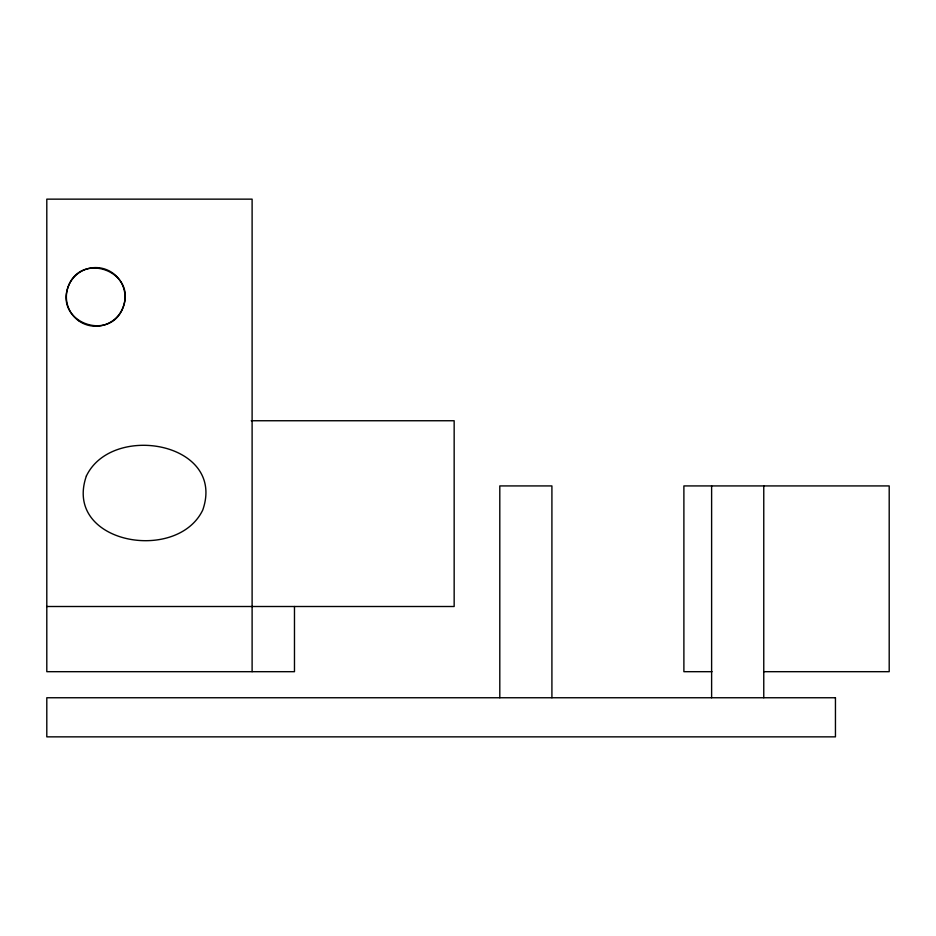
<?xml version="1.0" encoding="UTF-8"?>
<svg xmlns="http://www.w3.org/2000/svg" width="936" height="936" viewBox="0 0 936 936"><rect width="100%" height="100%" fill="white"/><g stroke="black" fill="none" stroke-linecap="round" stroke-linejoin="round"><path stroke-width="1.4" d="M251.211 420.744L454.159 420.744L454.159 606.505L46.8 606.505M712.039 671.685L683.888 671.685L683.888 485.924L889.2 485.924L889.2 671.685L763.975 671.685M763.764 485.924L763.764 697.753M711.617 485.924L711.617 697.753M551.912 697.753L551.912 485.924L499.801 485.924L499.801 697.753M294.477 606.505L294.477 671.685L46.8 671.685L46.8 199.146L252.112 199.146L252.112 671.685M67.977 287.293C55.13 323.142 111.279 342.623 123.388 306.517C136.246 270.668 80.087 251.187 67.977 287.293M86.381 475.991C62.864 543.383 176.939 563.788 202.761 510.003C226.266 442.611 112.191 422.206 86.381 475.991M835.45 697.753L46.8 697.753L46.8 736.854L835.45 736.854L835.45 697.753M79.232 321.188A29.332 29.332 0 0 0 124.933 299.017A29.332 29.332 0 0 0 82.883 270.516A29.332 29.332 0 0 0 79.232 321.188"/></g></svg>
